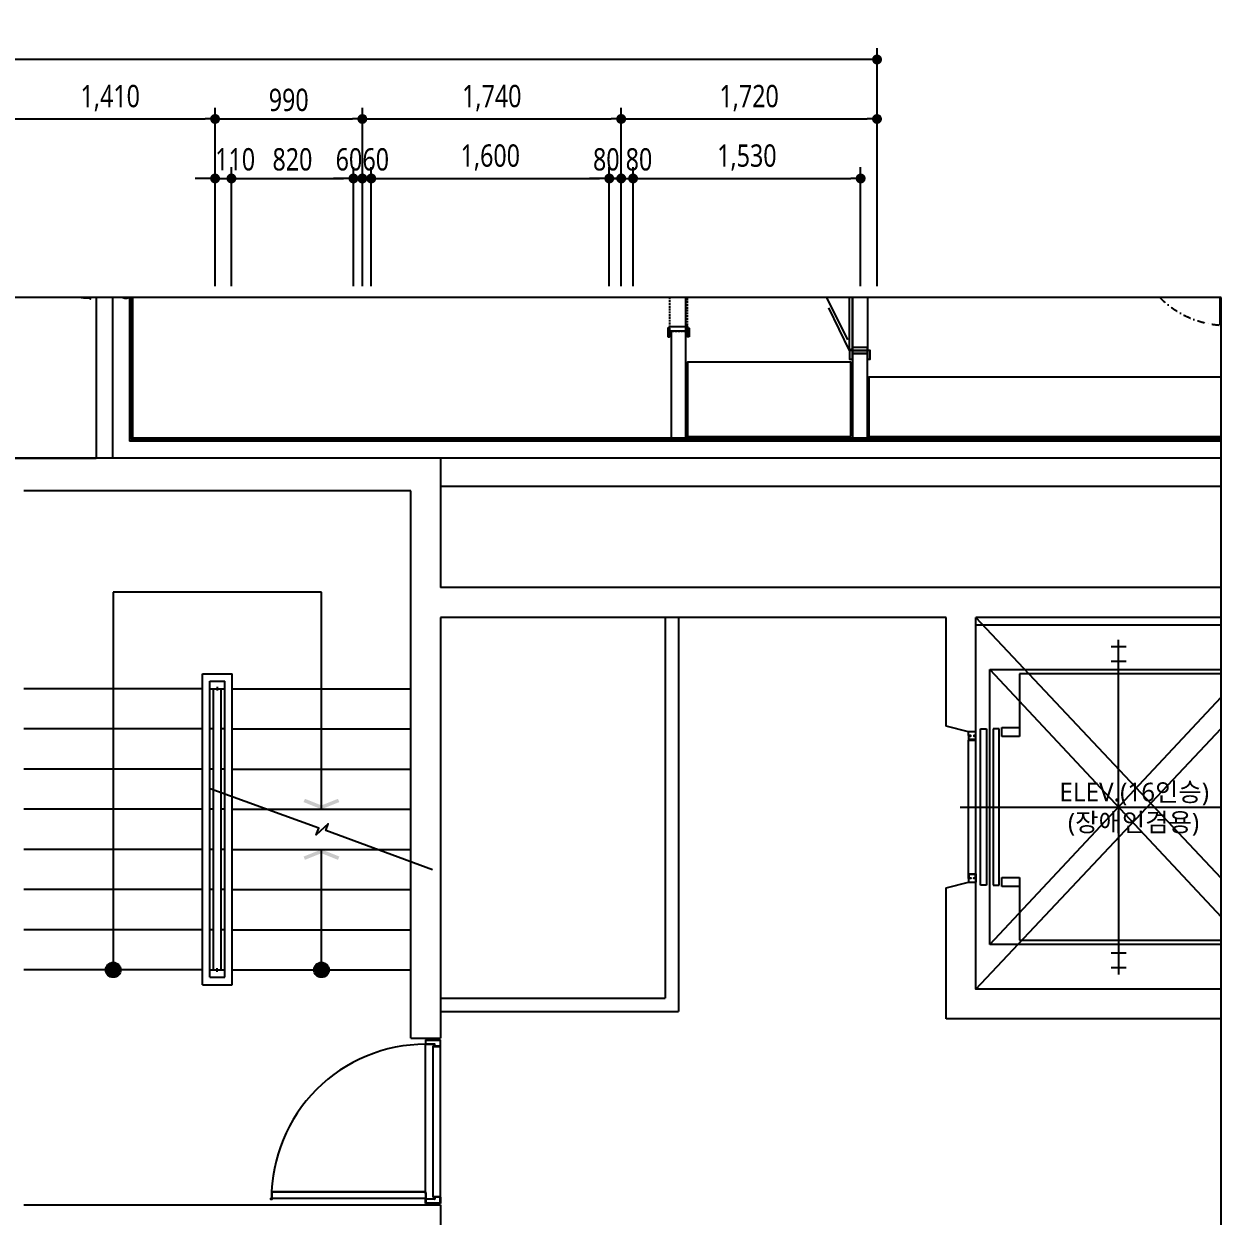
# Model space of a CAD drawing. Header units: millimetres. Extents: x -33000 to 294000, y 0 to 42408.
# Drawn here: x 100760 to 108808, y 19299 to 27314 of the extents above; entities that cross this region are included whole.
import ezdxf
from ezdxf.enums import TextEntityAlignment as Align

# ---------------------------------------------------------------- set-up
doc = ezdxf.new("R2010")
doc.units = ezdxf.units.MM
doc.header["$LTSCALE"] = 50
for name, pattern in [('XR-Unit-Plan$0$( Hidden )', [0.375, 0.25, -0.125]), ('XR-Unit-Plan$0$XR-단위_주동평면도$0$HIDDEN', [9.525, 6.35, -3.175]), ('XR-Unit-Plan$0$XREF-양산 평산동 공동주택-기준층평면도$0$dash1', [2, 1, -0.5, 0, -0.5])]:
    doc.linetypes.add(name, pattern=pattern)
doc.layers.add('arch', color=8, linetype='Continuous')
doc.layers.add('실명', color=9, linetype='Continuous')
doc.styles.add('ANU-TEXT 0', font='malgun.ttf', dxfattribs={"width": 0.8})
doc.styles.add('FORTELINE', font='malgun.ttf')
doc.dimstyles.new('UDIM-외부', dxfattribs={"dimscale": 50, "dimtxt": 3, "dimasz": 1.33, "dimexe": 1.5, "dimexo": 1.5, "dimgap": 1, "dimtad": 1, "dimdec": 0, "dimzin": 0, "dimdsep": 46, "dimlunit": 6, "dimtxsty": 'ANU-TEXT 0', "dimblk": 'DOT', "dimcen": 0.09, "dimdle": 1.5, "dimclrd": 256, "dimclre": 256, "dimclrt": 3, "dimadec": 0, "dimazin": 0, "dimtfac": 1, "dimtdec": 0, "dimtix": 1, "dimtmove": 2, "dimatfit": 3, "dimfxl": 1.5, "dimtolj": 1, "dimtzin": 0, "dimlwd": -1, "dimarcsym": 0})

# ---------------------------------------------------------------- blocks, each defined once
blk = doc.blocks.new('_Dot')
at = {"color": 0, "linetype": 'ByBlock', "lineweight": -2}
blk.add_line((-0.5, 0), (-1, 0), dxfattribs=at)
at = {"color": 0, "linetype": 'ByBlock', "const_width": 0.5}
blk.add_lwpolyline([(-0.25, 0, 1), (0.25, 0, 1)], format="xyb", close=True, dxfattribs=at)
blk = doc.blocks.new('*D121')
at = {"lineweight": -2, "transparency": 16777216}
for p, q in [((102045, 25549.6), (102045, 26349.6)), ((102155, 25549.6), (102155, 26349.6))]:
    blk.add_line(p, q, dxfattribs=at)
at = {"transparency": 16777216}
for p, q in [((101978.5, 26274.6), (101912, 26274.6)), ((102045, 26274.6), (102155, 26274.6)), ((102221.5, 26274.6), (102288, 26274.6))]:
    blk.add_line(p, q, dxfattribs=at)
at = {"layer": 'Defpoints', "color": 0, "transparency": 16777216}
for p in [(102155, 26274.6), (102045, 25474.6), (102155, 25474.6)]:
    blk.add_point(p, dxfattribs=at)
at = {"transparency": 16777216, "xscale": 66.5, "yscale": 66.5, "zscale": 66.5}
blk.add_blockref('_Dot', (102045, 26274.6), dxfattribs=at)
at = {"transparency": 16777216, "xscale": 66.5, "yscale": 66.5, "zscale": 66.5, "rotation": 180}
blk.add_blockref('_Dot', (102155, 26274.6), dxfattribs=at)
at = {"transparency": 16777216, "insert": (102180, 26402.5), "char_height": 150, "attachment_point": 5, "style": 'ANU-TEXT 0'}
blk.add_mtext('\\A1;110', dxfattribs=at)
blk = doc.blocks.new('*D122')
at = {"lineweight": -2, "transparency": 16777216}
for p, q in [((102155, 25549.6), (102155, 26349.6)), ((102975, 25549.6), (102975, 26349.6))]:
    blk.add_line(p, q, dxfattribs=at)
at = {"transparency": 16777216}
blk.add_line((102221.5, 26274.6), (102908.5, 26274.6), dxfattribs=at)
at = {"layer": 'Defpoints', "color": 0, "transparency": 16777216}
for p in [(102975, 26274.6), (102155, 25474.6), (102975, 25474.6)]:
    blk.add_point(p, dxfattribs=at)
at = {"transparency": 16777216, "xscale": 66.5, "yscale": 66.5, "zscale": 66.5, "rotation": 180}
blk.add_blockref('_Dot', (102155, 26274.6), dxfattribs=at)
at = {"transparency": 16777216, "xscale": 66.5, "yscale": 66.5, "zscale": 66.5}
blk.add_blockref('_Dot', (102975, 26274.6), dxfattribs=at)
at = {"transparency": 16777216, "insert": (102565, 26402.1), "char_height": 150, "attachment_point": 5, "style": 'ANU-TEXT 0'}
blk.add_mtext('\\A1;820', dxfattribs=at)
blk = doc.blocks.new('*D123')
at = {"lineweight": -2, "transparency": 16777216}
for p, q in [((102975, 25549.6), (102975, 26349.6)), ((103035, 25549.6), (103035, 26349.6))]:
    blk.add_line(p, q, dxfattribs=at)
at = {"transparency": 16777216}
for p, q in [((102908.5, 26274.6), (102842, 26274.6)), ((102975, 26274.6), (103035, 26274.6)), ((103101.5, 26274.6), (103168, 26274.6))]:
    blk.add_line(p, q, dxfattribs=at)
at = {"layer": 'Defpoints', "color": 0, "transparency": 16777216}
for p in [(103035, 26274.6), (102975, 25474.6), (103035, 25474.6)]:
    blk.add_point(p, dxfattribs=at)
at = {"transparency": 16777216, "xscale": 66.5, "yscale": 66.5, "zscale": 66.5}
blk.add_blockref('_Dot', (102975, 26274.6), dxfattribs=at)
at = {"transparency": 16777216, "xscale": 66.5, "yscale": 66.5, "zscale": 66.5, "rotation": 180}
blk.add_blockref('_Dot', (103035, 26274.6), dxfattribs=at)
at = {"transparency": 16777216, "insert": (102945, 26402.1), "char_height": 150, "attachment_point": 5, "style": 'ANU-TEXT 0'}
blk.add_mtext('\\A1;60', dxfattribs=at)
blk = doc.blocks.new('*D124')
at = {"lineweight": -2, "transparency": 16777216}
for p, q in [((103035, 25549.6), (103035, 26349.6)), ((103095, 25549.6), (103095, 26349.6))]:
    blk.add_line(p, q, dxfattribs=at)
at = {"transparency": 16777216}
for p, q in [((102968.5, 26274.6), (102902, 26274.6)), ((103035, 26274.6), (103095, 26274.6)), ((103161.5, 26274.6), (103228, 26274.6))]:
    blk.add_line(p, q, dxfattribs=at)
at = {"layer": 'Defpoints', "color": 0, "transparency": 16777216}
for p in [(103095, 26274.6), (103035, 25474.6), (103095, 25474.6)]:
    blk.add_point(p, dxfattribs=at)
at = {"transparency": 16777216, "xscale": 66.5, "yscale": 66.5, "zscale": 66.5}
blk.add_blockref('_Dot', (103035, 26274.6), dxfattribs=at)
at = {"transparency": 16777216, "xscale": 66.5, "yscale": 66.5, "zscale": 66.5, "rotation": 180}
blk.add_blockref('_Dot', (103095, 26274.6), dxfattribs=at)
at = {"transparency": 16777216, "insert": (103125, 26402.1), "char_height": 150, "attachment_point": 5, "style": 'ANU-TEXT 0'}
blk.add_mtext('\\A1;60', dxfattribs=at)
blk = doc.blocks.new('*D125')
at = {"lineweight": -2, "transparency": 16777216}
for p, q in [((103095, 25549.6), (103095, 26349.6)), ((104695, 25549.6), (104695, 26349.6))]:
    blk.add_line(p, q, dxfattribs=at)
at = {"transparency": 16777216}
blk.add_line((103161.5, 26274.6), (104628.5, 26274.6), dxfattribs=at)
at = {"layer": 'Defpoints', "color": 0, "transparency": 16777216}
for p in [(104695, 26274.6), (103095, 25474.6), (104695, 25474.6)]:
    blk.add_point(p, dxfattribs=at)
at = {"transparency": 16777216, "xscale": 66.5, "yscale": 66.5, "zscale": 66.5, "rotation": 180}
blk.add_blockref('_Dot', (103095, 26274.6), dxfattribs=at)
at = {"transparency": 16777216, "xscale": 66.5, "yscale": 66.5, "zscale": 66.5}
blk.add_blockref('_Dot', (104695, 26274.6), dxfattribs=at)
at = {"transparency": 16777216, "insert": (103895, 26415.1), "char_height": 150, "attachment_point": 5, "style": 'ANU-TEXT 0'}
blk.add_mtext('\\A1;1,600', dxfattribs=at)
blk = doc.blocks.new('*D126')
at = {"lineweight": -2, "transparency": 16777216}
for p, q in [((104695, 25549.6), (104695, 26349.6)), ((104775, 25549.6), (104775, 26349.6))]:
    blk.add_line(p, q, dxfattribs=at)
at = {"transparency": 16777216}
for p, q in [((104628.5, 26274.6), (104562, 26274.6)), ((104695, 26274.6), (104775, 26274.6)), ((104841.5, 26274.6), (104908, 26274.6))]:
    blk.add_line(p, q, dxfattribs=at)
at = {"layer": 'Defpoints', "color": 0, "transparency": 16777216}
for p in [(104775, 26274.6), (104695, 25474.6), (104775, 25474.6)]:
    blk.add_point(p, dxfattribs=at)
at = {"transparency": 16777216, "xscale": 66.5, "yscale": 66.5, "zscale": 66.5}
blk.add_blockref('_Dot', (104695, 26274.6), dxfattribs=at)
at = {"transparency": 16777216, "xscale": 66.5, "yscale": 66.5, "zscale": 66.5, "rotation": 180}
blk.add_blockref('_Dot', (104775, 26274.6), dxfattribs=at)
at = {"transparency": 16777216, "insert": (104675, 26402.1), "char_height": 150, "attachment_point": 5, "style": 'ANU-TEXT 0'}
blk.add_mtext('\\A1;80', dxfattribs=at)
blk = doc.blocks.new('*D129')
at = {"lineweight": -2, "transparency": 16777216}
for p, q in [((100635, 25549.6), (100635, 26749.6)), ((102045, 25549.6), (102045, 26749.6))]:
    blk.add_line(p, q, dxfattribs=at)
at = {"transparency": 16777216}
blk.add_line((100701.5, 26674.6), (101978.5, 26674.6), dxfattribs=at)
at = {"layer": 'Defpoints', "color": 0, "transparency": 16777216}
for p in [(102045, 26674.6), (100635, 25474.6), (102045, 25474.6)]:
    blk.add_point(p, dxfattribs=at)
at = {"transparency": 16777216, "xscale": 66.5, "yscale": 66.5, "zscale": 66.5, "rotation": 180}
blk.add_blockref('_Dot', (100635, 26674.6), dxfattribs=at)
at = {"transparency": 16777216, "xscale": 66.5, "yscale": 66.5, "zscale": 66.5}
blk.add_blockref('_Dot', (102045, 26674.6), dxfattribs=at)
at = {"transparency": 16777216, "insert": (101340, 26815.1), "char_height": 150, "attachment_point": 5, "style": 'ANU-TEXT 0'}
blk.add_mtext('\\A1;1,410', dxfattribs=at)
blk = doc.blocks.new('*D130')
at = {"lineweight": -2, "transparency": 16777216}
for p, q in [((102045, 25549.6), (102045, 26749.6)), ((103035, 25549.6), (103035, 26749.6))]:
    blk.add_line(p, q, dxfattribs=at)
at = {"transparency": 16777216}
blk.add_line((102111.5, 26674.6), (102968.5, 26674.6), dxfattribs=at)
at = {"layer": 'Defpoints', "color": 0, "transparency": 16777216}
for p in [(103035, 26674.6), (102045, 25474.6), (103035, 25474.6)]:
    blk.add_point(p, dxfattribs=at)
at = {"transparency": 16777216, "xscale": 66.5, "yscale": 66.5, "zscale": 66.5, "rotation": 180}
blk.add_blockref('_Dot', (102045, 26674.6), dxfattribs=at)
at = {"transparency": 16777216, "xscale": 66.5, "yscale": 66.5, "zscale": 66.5}
blk.add_blockref('_Dot', (103035, 26674.6), dxfattribs=at)
at = {"transparency": 16777216, "insert": (102540, 26802.1), "char_height": 150, "attachment_point": 5, "style": 'ANU-TEXT 0'}
blk.add_mtext('\\A1;990', dxfattribs=at)
blk = doc.blocks.new('*D131')
at = {"lineweight": -2, "transparency": 16777216}
for p, q in [((103035, 25549.6), (103035, 26749.6)), ((104775, 25549.6), (104775, 26749.6))]:
    blk.add_line(p, q, dxfattribs=at)
at = {"transparency": 16777216}
blk.add_line((103101.5, 26674.6), (104708.5, 26674.6), dxfattribs=at)
at = {"layer": 'Defpoints', "color": 0, "transparency": 16777216}
for p in [(104775, 26674.6), (103035, 25474.6), (104775, 25474.6)]:
    blk.add_point(p, dxfattribs=at)
at = {"transparency": 16777216, "xscale": 66.5, "yscale": 66.5, "zscale": 66.5, "rotation": 180}
blk.add_blockref('_Dot', (103035, 26674.6), dxfattribs=at)
at = {"transparency": 16777216, "xscale": 66.5, "yscale": 66.5, "zscale": 66.5}
blk.add_blockref('_Dot', (104775, 26674.6), dxfattribs=at)
at = {"transparency": 16777216, "insert": (103905, 26815.1), "char_height": 150, "attachment_point": 5, "style": 'ANU-TEXT 0'}
blk.add_mtext('\\A1;1,740', dxfattribs=at)
blk = doc.blocks.new('*D132')
at = {"lineweight": -2, "transparency": 16777216}
for p, q in [((104775, 25549.6), (104775, 26749.6)), ((106495, 25549.6), (106495, 26749.6))]:
    blk.add_line(p, q, dxfattribs=at)
at = {"transparency": 16777216}
blk.add_line((104841.5, 26674.6), (106428.5, 26674.6), dxfattribs=at)
at = {"layer": 'Defpoints', "color": 0, "transparency": 16777216}
for p in [(106495, 26674.6), (104775, 25474.6), (106495, 25474.6)]:
    blk.add_point(p, dxfattribs=at)
at = {"transparency": 16777216, "xscale": 66.5, "yscale": 66.5, "zscale": 66.5, "rotation": 180}
blk.add_blockref('_Dot', (104775, 26674.6), dxfattribs=at)
at = {"transparency": 16777216, "xscale": 66.5, "yscale": 66.5, "zscale": 66.5}
blk.add_blockref('_Dot', (106495, 26674.6), dxfattribs=at)
at = {"transparency": 16777216, "insert": (105635, 26815.1), "char_height": 150, "attachment_point": 5, "style": 'ANU-TEXT 0'}
blk.add_mtext('\\A1;1,720', dxfattribs=at)
blk = doc.blocks.new('*D133')
at = {"lineweight": -2, "transparency": 16777216}
for p, q in [((91865, 25549.6), (91865, 27149.6)), ((106495, 25549.6), (106495, 27149.6))]:
    blk.add_line(p, q, dxfattribs=at)
at = {"transparency": 16777216}
blk.add_line((106428.5, 27074.6), (91931.5, 27074.6), dxfattribs=at)
at = {"layer": 'Defpoints', "color": 0, "transparency": 16777216}
for p in [(91865, 27074.6), (91865, 25474.6), (106495, 25474.6)]:
    blk.add_point(p, dxfattribs=at)
at = {"transparency": 16777216, "xscale": 66.5, "yscale": 66.5, "zscale": 66.5, "rotation": 180}
blk.add_blockref('_Dot', (91865, 27074.6), dxfattribs=at)
at = {"transparency": 16777216, "xscale": 66.5, "yscale": 66.5, "zscale": 66.5}
blk.add_blockref('_Dot', (106495, 27074.6), dxfattribs=at)
at = {"transparency": 16777216, "insert": (99180, 27215.1), "char_height": 150, "attachment_point": 5, "style": 'ANU-TEXT 0'}
blk.add_mtext('\\A1;14,630', dxfattribs=at)
blk = doc.blocks.new('*D134')
at = {"lineweight": -2, "transparency": 16777216}
for p, q in [((104775, 25549.6), (104775, 26349.6)), ((104855, 25549.6), (104855, 26349.6))]:
    blk.add_line(p, q, dxfattribs=at)
at = {"transparency": 16777216}
for p, q in [((104708.5, 26274.6), (104642, 26274.6)), ((104775, 26274.6), (104855, 26274.6)), ((104921.5, 26274.6), (104988, 26274.6))]:
    blk.add_line(p, q, dxfattribs=at)
at = {"layer": 'Defpoints', "color": 0, "transparency": 16777216}
for p in [(104855, 26274.6), (104775, 25474.6), (104855, 25474.6)]:
    blk.add_point(p, dxfattribs=at)
at = {"transparency": 16777216, "xscale": 66.5, "yscale": 66.5, "zscale": 66.5}
blk.add_blockref('_Dot', (104775, 26274.6), dxfattribs=at)
at = {"transparency": 16777216, "xscale": 66.5, "yscale": 66.5, "zscale": 66.5, "rotation": 180}
blk.add_blockref('_Dot', (104855, 26274.6), dxfattribs=at)
at = {"transparency": 16777216, "insert": (104894.7, 26402.1), "char_height": 150, "attachment_point": 5, "style": 'ANU-TEXT 0'}
blk.add_mtext('\\A1;80', dxfattribs=at)
blk = doc.blocks.new('*D135')
at = {"lineweight": -2, "transparency": 16777216}
for p, q in [((104855, 25549.6), (104855, 26349.6)), ((106385, 25549.6), (106385, 26349.6))]:
    blk.add_line(p, q, dxfattribs=at)
at = {"transparency": 16777216}
blk.add_line((104921.5, 26274.6), (106318.5, 26274.6), dxfattribs=at)
at = {"layer": 'Defpoints', "color": 0, "transparency": 16777216}
for p in [(106385, 26274.6), (104855, 25474.6), (106385, 25474.6)]:
    blk.add_point(p, dxfattribs=at)
at = {"transparency": 16777216, "xscale": 66.5, "yscale": 66.5, "zscale": 66.5, "rotation": 180}
blk.add_blockref('_Dot', (104855, 26274.6), dxfattribs=at)
at = {"transparency": 16777216, "xscale": 66.5, "yscale": 66.5, "zscale": 66.5}
blk.add_blockref('_Dot', (106385, 26274.6), dxfattribs=at)
at = {"transparency": 16777216, "insert": (105620, 26415.1), "char_height": 150, "attachment_point": 5, "style": 'ANU-TEXT 0'}
blk.add_mtext('\\A1;1,530', dxfattribs=at)

msp = doc.modelspace()

# ---------------------------------------------------------------- linework, layer by layer
at = {"layer": 'arch'}
for p, q in [((108807.8, 25474.6), (89610, 25474.6)), ((101203.6, 25465.7), (101203.6, 25473.6)), ((101204.9, 25473.6), (101203.6, 25473.6)), ((101207, 25472), (101203.6, 25472)), ((101204.4, 25465.7), (101204.4, 25473.6)), ((101204.9, 25465.7), (101204.9, 25474.6)), ((101205.7, 25465.7), (101205.7, 25474.6)), ((101206.2, 25465.7), (101206.2, 25474.6)), ((101207, 25465.7), (101207, 25474.6)), ((101245, 25474.6), (101245, 24394)), ((101355, 25474.6), (101355, 24394)), ((101470, 25474.6), (101470, 24509)), ((101480, 25474.6), (101480, 24519)), ((101490, 25474.6), (101490, 24529)), ((105210, 25249), (105210, 25474.6)), ((108802, 25474.6), (108802, 25293.4)), ((108802.8, 25293.4), (108802.8, 25474.6)), ((108807.8, 9943.4), (108807.8, 25474.6)), ((108807.8, 25292.4), (108803.8, 25292.4)), ((108807.8, 25291.6), (108803.8, 25291.6)), ((105210, 25249), (105110, 25249)), ((105110, 25249), (105110, 24529)), ((105210, 24529), (105210, 25249)), ((106430, 25099), (106330, 25099)), ((106330, 25099), (106330, 24529)), ((106430, 24529), (106430, 25099)), ((108807.8, 24509), (101470, 24509)), ((108807.8, 24519), (101480, 24519)), ((108807.8, 24529), (101490, 24529)), ((100030, 24394), (101245, 24394)), ((103560, 24394), (100330, 24394)), ((108807.8, 24394), (101355, 24394)), ((103560, 24394), (103560, 23524)), ((108807.8, 24394), (103560, 24394)), ((103360, 24174), (100760, 24174)), ((103360, 20494), (103360, 24174)), ((108807.8, 24204), (103560, 24204)), ((108807.8, 23524), (103560, 23524)), ((101360, 23494), (101360, 20954)), ((102760, 23494), (101360, 23494)), ((102760, 22034), (102760, 23494)), ((106960, 23324), (103560, 23324)), ((103560, 23324), (103560, 20494)), ((105070, 23324), (105070, 20764)), ((105160, 23324), (105160, 20674)), ((106960, 22591.5), (106960, 23324)), ((108807.8, 23324), (107160, 23324)), ((108807.8, 21571), (107160, 23324)), ((107160, 22554), (107160, 23324)), ((108069.1, 23129), (108169.1, 23129)), ((108119.1, 22049), (108119.1, 23174)), ((108069.1, 23029), (108169.1, 23029)), ((101960, 20854), (101960, 22944)), ((101960, 22944), (102160, 22944)), ((102160, 20854), (102160, 22944)), ((107253, 21124), (107253, 22974)), ((107253, 22974), (108807.8, 22974)), ((107253, 22974), (108807.8, 21311.3)), ((108807.8, 22944), (107453, 22944)), ((107453, 22944), (107453, 22524)), ((102010, 20904), (102010, 22894)), ((102010, 22894), (102110, 22894)), ((102060, 22856.5), (102060, 22831.5)), ((102110, 20904), (102110, 22894)), ((101960, 22844), (100760, 22844)), ((102010, 22844), (102110, 22844)), ((102035, 20954), (102035, 22844)), ((102047.5, 22844), (102072.5, 22844)), ((102085, 20954), (102085, 22844)), ((102160, 22844), (103360, 22844)), ((107253, 21124), (108807.8, 22786.6)), ((101960, 22574), (100760, 22574)), ((102035, 22574), (102010, 22574)), ((102110, 22574), (102085, 22574)), ((102160, 22574), (103360, 22574)), ((107110, 22554), (106960, 22591.5)), ((107110, 22529), (107110, 22554)), ((107160, 22554), (107110, 22554)), ((107160, 20824), (108807.8, 22576.9)), ((107160, 22529), (107160, 22554)), ((107190, 21524), (107190, 22574)), ((107190, 22574), (107230, 22574)), ((107230, 22574), (107230, 21524)), ((107316, 22574), (107276, 22574)), ((107276, 22574), (107276, 21524)), ((107316, 21524), (107316, 22574)), ((107333, 22524), (107333, 22584)), ((107333, 22584), (107453, 22584)), ((107110, 21599), (107110, 22499)), ((107160, 21599), (107160, 22499)), ((107453, 22524), (107333, 22524)), ((101960, 22304), (100760, 22304)), ((102035, 22304), (102010, 22304)), ((102110, 22304), (102085, 22304)), ((102160, 22304), (103360, 22304)), ((101960, 22034), (100760, 22034)), ((102035, 22034), (102010, 22034)), ((102110, 22034), (102085, 22034)), ((102160, 22034), (103360, 22034)), ((107053, 22049), (108807.8, 22049)), ((108119.1, 22049), (108119.1, 20924)), ((101960, 21764), (100760, 21764)), ((102035, 21764), (102010, 21764)), ((102110, 21764), (102085, 21764)), ((102160, 21764), (103360, 21764)), ((102760, 20954), (102760, 21764)), ((107110, 21569), (107110, 21544)), ((107160, 21569), (107160, 21544)), ((107333, 21514), (107333, 21574)), ((107333, 21574), (107453, 21574)), ((107453, 21574), (107453, 21154)), ((101960, 21494), (100760, 21494)), ((102035, 21494), (102010, 21494)), ((102110, 21494), (102085, 21494)), ((102160, 21494), (103360, 21494)), ((106960, 21506.5), (107110, 21544)), ((106960, 20624), (106960, 21506.5)), ((107110, 21544), (107160, 21544)), ((107160, 20824), (107160, 21544)), ((107230, 21524), (107190, 21524)), ((107276, 21524), (107316, 21524)), ((107453, 21514), (107333, 21514)), ((101960, 21224), (100760, 21224)), ((102035, 21224), (102010, 21224)), ((102110, 21224), (102085, 21224)), ((102160, 21224), (103360, 21224)), ((108807.8, 21124), (107253, 21124)), ((107453, 21154), (108807.8, 21154)), ((108069.1, 21069), (108169.1, 21069)), ((101960, 20954), (100760, 20954)), ((102010, 20954), (102110, 20954)), ((102047.5, 20954), (102072.5, 20954)), ((102060, 20941.5), (102060, 20966.5)), ((102160, 20954), (103360, 20954)), ((108069.1, 20969), (108169.1, 20969)), ((101960, 20854), (102160, 20854)), ((102010, 20904), (102110, 20904)), ((103560, 20764), (105070, 20764)), ((108807.8, 20824), (107160, 20824)), ((103560, 20674), (105160, 20674)), ((108807.8, 20624), (106960, 20624)), ((103360, 20494), (103560, 20494)), ((103472, 20484), (103460, 20484)), ((103460, 20484), (103460, 20456.4)), ((103460, 19462), (103460, 20454)), ((103461.6, 20456.4), (103461.6, 20482.4)), ((103461.6, 20482.4), (103472, 20482.4)), ((103520.2, 20455.6), (103462.4, 20455.6)), ((103462.4, 20454), (103520.2, 20454)), ((103472, 20482.4), (103472, 20484)), ((103520.2, 20442.2), (103511.6, 20442.2)), ((103521, 20453.2), (103521, 20443)), ((103522.6, 20443), (103522.6, 20453.2)), ((103560, 20484), (103548, 20484)), ((103548, 20484), (103548, 20482.4)), ((103548, 20482.4), (103558.4, 20482.4)), ((103558.4, 20482.4), (103558.4, 20441.4)), ((103560, 20441.4), (103560, 20484)), ((103510, 19427.4), (103510, 20440.6)), ((103511.6, 20439), (103557.6, 20439)), ((103560, 19426.6), (103560, 20441.4)), ((102417.7, 19415.4), (102425.6, 19415.4)), ((102417.7, 19414.6), (102425.6, 19414.6)), ((102417.7, 19414.1), (102427.6, 19414.1)), ((102417.7, 19413.3), (102427.6, 19413.3)), ((102417.7, 19412.8), (102428.4, 19412.8)), ((102417.7, 19412), (102428.4, 19412)), ((102424, 19412), (102424, 19415.4)), ((102425.6, 19414.1), (102425.6, 19415.4)), ((102428.6, 19415.1), (102428.6, 19460.2)), ((102429.1, 19413.1), (102433.3, 19417.2)), ((102429.4, 19415.1), (102429.4, 19460.2)), ((102429.7, 19412.5), (102433.9, 19416.7)), ((103459.8, 19462), (102430.4, 19462)), ((102430.4, 19461.2), (103459.8, 19461.2)), ((103459.2, 19417.8), (102434.6, 19417.8)), ((103459.2, 19417), (102434.6, 19417)), ((103452, 19460.4), (103459.8, 19460.4)), ((103459.8, 19459.6), (103452, 19459.6)), ((103459.2, 19458.8), (103452, 19458.8)), ((103460, 19411.6), (103460, 19417)), ((103460, 19384), (103460, 19411.6)), ((103460.2, 19457.8), (103460.2, 19418.8)), ((103461, 19457.8), (103461, 19418.8)), ((103461.6, 19411.6), (103461.6, 19385.6)), ((103462.4, 19414), (103520.2, 19414)), ((103520.2, 19412.4), (103462.4, 19412.4)), ((103511.6, 19429), (103557.6, 19429)), ((103520.2, 19425.8), (103511.6, 19425.8)), ((103521, 19414.8), (103521, 19425)), ((103522.6, 19425), (103522.6, 19414.8)), ((103558.4, 19385.6), (103558.4, 19426.6)), ((103560, 19426.6), (103560, 19384)), ((100760, 19374), (103560, 19374)), ((103472, 19384), (103460, 19384)), ((103461.6, 19385.6), (103472, 19385.6)), ((103472, 19385.6), (103472, 19384)), ((103548, 19384), (103548, 19385.6)), ((103548, 19385.6), (103558.4, 19385.6)), ((103560, 19384), (103548, 19384)), ((103560, 19374), (103560, 19174))]:
    msp.add_line(p, q, dxfattribs=at)
at = {"layer": 'arch', "elevation": 0}
msp.add_lwpolyline([(101463.9, 25474.6, -0.306099), (101438.8, 25468.7), (101417, 25474.6)], format="xyb", dxfattribs=at)
at = {"layer": 'arch', "linetype": 'XR-Unit-Plan$0$( Hidden )', "elevation": 0}
msp.add_lwpolyline([(105100, 25474.6), (105100, 25249), (105220, 25249), (105220, 25474.6)], dxfattribs=at)
at = {"layer": 'arch', "linetype": 'XR-Unit-Plan$0$XR-단위_주동평면도$0$HIDDEN', "elevation": 0}
msp.add_lwpolyline([(106155.8, 25474.6), (106325.6, 25128), (106310, 25119), (106135.8, 25474.6)], dxfattribs=at)
at = {"layer": 'arch', "elevation": 0}
for points in [[(106330, 25474.6), (106330, 25119), (106310, 25119), (106310, 25474.6)], [(106430, 25474.6), (106430, 25119), (106330, 25119), (106330, 25474.6)], [(108807.8, 24939), (106440, 24939), (106440, 24539), (108807.8, 24539)], [(108807.8, 20824), (107160, 20824), (107160, 23274), (108807.8, 23274)], [(103507.1, 21626.3), (102788.5, 21890.4), (102804.9, 21935.6), (102725.1, 21862.4), (102741.5, 21907.5), (102012.9, 22171.6)], [(103557.6, 20440.6), (103511.6, 20440.6)], [(103557.6, 19427.4), (103511.6, 19427.4)]]:
    msp.add_lwpolyline(points, dxfattribs=at)
for points in [[(105220, 25249), (105100, 25249), (105100, 25279), (105220, 25279)], [(105088, 25209), (105100, 25209), (105100, 25269), (105088, 25269)], [(105232, 25209), (105220, 25209), (105220, 25269), (105232, 25269)], [(106310, 25119), (106310, 25059), (106330, 25059), (106330, 25119)], [(106430, 25119), (106430, 25139), (106330, 25139), (106330, 25119)], [(106430, 25099), (106430, 25119), (106330, 25119), (106330, 25099)], [(106430, 25119), (106430, 25059), (106450, 25059), (106450, 25119)], [(106320, 24539), (106320, 25039), (105220, 25039), (105220, 24539)], [(107157, 22526), (107157, 22502), (107113, 22502), (107113, 22526), (107125, 22526), (107125, 22529), (107110, 22529), (107110, 22499), (107160, 22499), (107160, 22529), (107145, 22529), (107145, 22526)], [(107157, 21572), (107157, 21596), (107113, 21596), (107113, 21572), (107125, 21572), (107125, 21569), (107110, 21569), (107110, 21599), (107160, 21599), (107160, 21569), (107145, 21569), (107145, 21572)], [(103465, 20482.4), (103465, 20480.8), (103555, 20480.8), (103555, 20482.4)], [(103465, 19385.6), (103465, 19387.2), (103555, 19387.2), (103555, 19385.6)]]:
    msp.add_lwpolyline(points, close=True, dxfattribs=at)
at = {"layer": 'arch', "const_width": 50, "elevation": 0}
for points in [[(101335, 20954, 1), (101385, 20954, 1)], [(102735, 20954, 1), (102785, 20954, 1)]]:
    msp.add_lwpolyline(points, format="xyb", close=True, dxfattribs=at)
at = {"layer": 'arch'}
for centre in [(101360, 20954), (102760, 20954)]:
    msp.add_circle(centre, 50, dxfattribs=at)
at = {"layer": 'arch', "linetype": 'XR-Unit-Plan$0$XREF-양산 평산동 공동주택-기준층평면도$0$dash1'}
for centre, start, end in [((101202, 26109), 264.77355, 270.14192), ((108847, 25924), 224.86337, 266.47299)]:
    msp.add_arc(centre, 637, start, end, dxfattribs=at)
at = {"layer": 'arch'}
for centre, radius, start, end in [((101205.3, 25465.7), 1.7, 180, 0), ((101205.3, 25465.7), 0.9, 180, 0), ((101205.3, 25465.7), 0.4, 180, 0), ((108803.8, 25293.4), 1.8, 180, 270), ((108803.8, 25293.4), 1, 180, 270), ((103461, 19417), 1037, 90.05579, 180.08717), ((103462.4, 20456.4), 2.4, 180, 270), ((103462.4, 20456.4), 0.8, 180, 270), ((103511.6, 20440.6), 1.6, 90, 270.00002), ((103520.2, 20453.2), 2.4, 0, 90), ((103520.2, 20453.2), 0.8, 0, 90), ((103520.2, 20443), 0.8, 270, 0), ((103520.2, 20443), 2.4, 270, 0), ((103557.6, 20441.4), 0.8, 270, 0), ((103557.6, 20441.4), 2.4, 270, 0), ((102417.7, 19413.7), 1.7, 90, 270), ((102417.7, 19413.7), 0.9, 90, 270), ((102417.7, 19413.7), 0.4, 90, 270), ((102427.6, 19415.1), 1, 270, 0), ((102427.6, 19415.1), 1.8, 270, 0), ((102428.4, 19413.8), 1, 270, 314.73554), ((102428.4, 19413.8), 1.8, 270, 314.73554), ((102430.4, 19460.2), 1.8, 90, 180), ((102430.4, 19460.2), 1, 90, 180), ((102434.6, 19416), 1.8, 90, 134.73554), ((102434.6, 19416), 1, 90, 134.73554), ((103452, 19460), 1.2, 90, 270), ((103452, 19460), 0.4, 90, 270), ((103459.2, 19457.8), 1.8, 0, 90), ((103459.2, 19457.8), 1, 0, 90), ((103459.2, 19418.8), 1, 270, 0), ((103459.2, 19418.8), 1.8, 270, 0), ((103459.8, 19460.8), 1.2, 270, 90), ((103459.8, 19460.8), 0.4, 270, 90), ((103462.4, 19411.6), 2.4, 90, 180), ((103462.4, 19411.6), 0.8, 90, 180), ((103511.6, 19427.4), 1.6, 90, 270.00002), ((103520.2, 19425), 2.4, 0, 90), ((103520.2, 19425), 0.8, 0, 90), ((103520.2, 19414.8), 0.8, 270, 0), ((103520.2, 19414.8), 2.4, 270, 0), ((103557.6, 19426.6), 2.4, 0, 90), ((103557.6, 19426.6), 0.8, 0, 90)]:
    msp.add_arc(centre, radius, start, end, dxfattribs=at)
for points in [[(102640, 22082), (102648.9, 22104.2), (102760, 22034), (102760, 22059.8)], [(102760, 22034), (102760, 22059.8), (102880, 22082), (102871.1, 22104.2)], [(102640, 21716), (102648.9, 21693.7), (102760, 21764), (102760, 21738.1)], [(102760, 21764), (102760, 21738.1), (102880, 21716), (102871.1, 21693.7)]]:
    msp.add_solid(points, dxfattribs=at)

# ---------------------------------------------------------------- texts
at = {"layer": '실명', "linetype": 'ByBlock', "style": 'FORTELINE'}
for s, p in [('ELEV.(16인승)', (108224.2, 22149.7)), ('(장애인겸용)', (108219.4, 21946.7))]:
    msp.add_text(s, height=125, dxfattribs=at).set_placement(p, align=Align.MIDDLE_CENTER)

# ---------------------------------------------------------------- dimensions: what is measured, and where the dimension line sits
for base, p1, p2, picture, middle in [((91865, 27074.6), (106495, 25474.6), (91865, 25474.6), '*D133', (99180, 27215.1)), ((102045, 26674.6), (100635, 25474.6), (102045, 25474.6), '*D129', (101340, 26815.1)), ((103035, 26674.6), (102045, 25474.6), (103035, 25474.6), '*D130', (102540, 26802.1)), ((104775, 26674.6), (103035, 25474.6), (104775, 25474.6), '*D131', (103905, 26815.1)), ((106495, 26674.6), (104775, 25474.6), (106495, 25474.6), '*D132', (105635, 26815.1)), ((102975, 26274.6), (102155, 25474.6), (102975, 25474.6), '*D122', (102565, 26402.1)), ((104695, 26274.6), (103095, 25474.6), (104695, 25474.6), '*D125', (103895, 26415.1)), ((106385, 26274.6), (104855, 25474.6), (106385, 25474.6), '*D135', (105620, 26415.1))]:
    dim = msp.add_linear_dim(base=base, p1=p1, p2=p2, dimstyle='UDIM-외부', override={"dimclrd": 256, "dimclre": 256, "dimclrt": 256})
    dim.commit()
    dim.dimension.update_dxf_attribs({"geometry": picture, "text_midpoint": middle})
for base, p1, p2, picture, middle in [((102155, 26274.6), (102045, 25474.6), (102155, 25474.6), '*D121', (102180, 26402.5)), ((103035, 26274.6), (102975, 25474.6), (103035, 25474.6), '*D123', (102945, 26402.1)), ((103095, 26274.6), (103035, 25474.6), (103095, 25474.6), '*D124', (103125, 26402.1)), ((104775, 26274.6), (104695, 25474.6), (104775, 25474.6), '*D126', (104675, 26402.1)), ((104855, 26274.6), (104775, 25474.6), (104855, 25474.6), '*D134', (104894.7, 26402.1))]:
    dim = msp.add_linear_dim(base=base, p1=p1, p2=p2, dimstyle='UDIM-외부', override={"dimclrd": 256, "dimclre": 256, "dimclrt": 256})
    dim.commit()
    dim.dimension.update_dxf_attribs({"geometry": picture, "text_midpoint": middle, "dimtype": 160})

doc.saveas('drawing.dxf')
